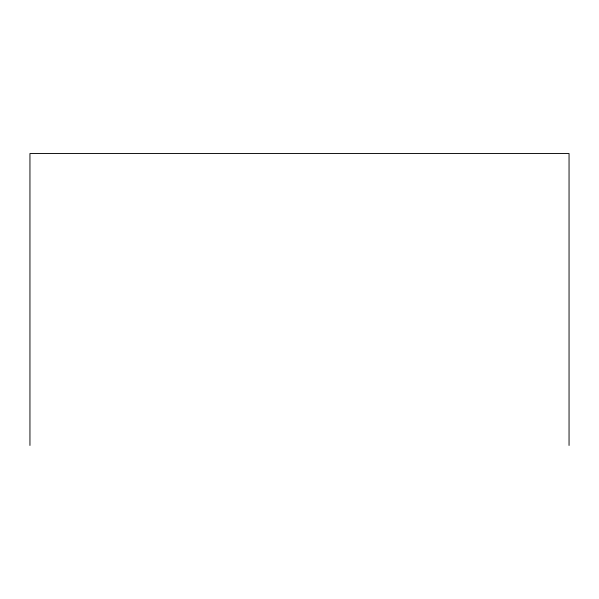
<?xml version="1.0" encoding="UTF-8"?>
<svg xmlns="http://www.w3.org/2000/svg" width="599" height="599" viewBox="0 0 599 599"><rect width="100%" height="100%" fill="white"/><g stroke="black" fill="none" stroke-linecap="round" stroke-linejoin="round"><path stroke-width="0.9" d="M569.05 445.454L569.05 153.546L29.95 153.546L29.95 445.454"/></g></svg>
